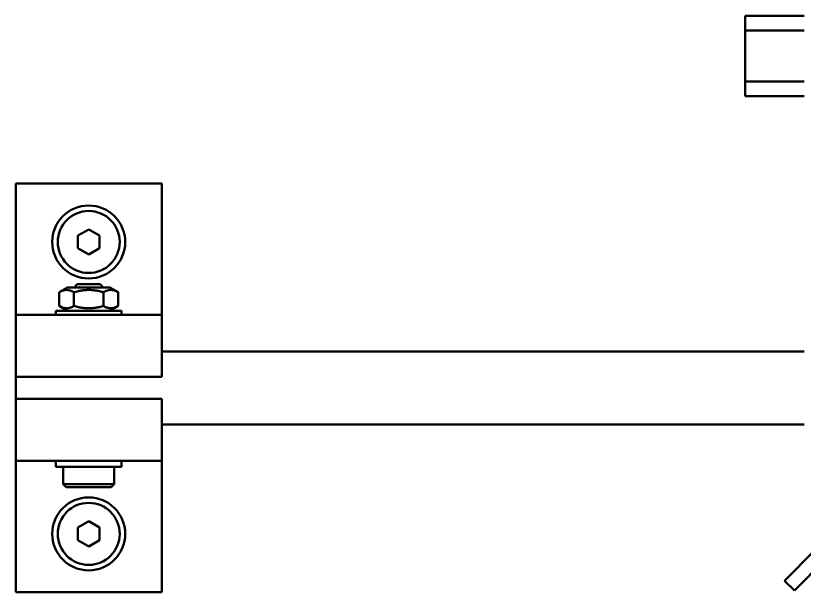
# Model space of a CAD drawing. Header units: millimetres. Extents: x -2685 to 3000, y -4484 to 2121.
# Drawn here: x 408 to 516.1, y 568.6 to 647.6 of the extents above; entities that cross this region are included whole.
import ezdxf

# ---------------------------------------------------------------- set-up
doc = ezdxf.new("R2010")
doc.units = ezdxf.units.MM
doc.header["$LTSCALE"] = 7.142857
doc.layers.add('Visible (ISO)', color=7, linetype='Continuous', lineweight=50)

msp = doc.modelspace()

# ---------------------------------------------------------------- linework, layer by layer
at = {"layer": 'Visible (ISO)'}
for p, q in [((508.027, 647.561), (516.112, 647.561)), ((508.027, 645.561), (508.027, 647.561)), ((516.112, 645.561), (508.027, 645.561)), ((508.027, 638.561), (508.027, 645.561)), ((508.027, 638.561), (516.112, 638.561)), ((508.027, 636.561), (508.027, 638.561)), ((516.112, 636.561), (508.027, 636.561)), ((428.027, 624.561), (408.027, 624.561)), ((408.027, 606.561), (408.027, 624.561)), ((428.027, 624.561), (428.027, 606.561)), ((416.527, 617.427), (418.027, 618.293)), ((418.027, 618.293), (419.527, 617.427)), ((416.527, 615.695), (416.527, 617.427)), ((419.527, 617.427), (419.527, 615.695)), ((418.027, 614.829), (416.527, 615.695)), ((419.527, 615.695), (418.027, 614.829)), ((416.456, 610.761), (416.027, 610.332)), ((416.456, 610.761), (419.597, 610.761)), ((419.597, 610.761), (420.027, 610.332)), ((415.127, 610.332), (413.985, 609.673)), ((413.985, 607.791), (413.985, 609.673)), ((420.927, 610.332), (415.127, 610.332)), ((416.006, 607.791), (416.006, 609.673)), ((420.048, 607.791), (420.048, 609.673)), ((420.927, 610.332), (422.068, 609.673)), ((422.068, 607.791), (422.068, 609.673)), ((415.127, 607.132), (413.985, 607.791)), ((420.927, 607.132), (422.068, 607.791)), ((428.027, 606.561), (408.027, 606.561)), ((408.027, 598.061), (408.027, 606.561)), ((422.527, 607.132), (413.527, 607.132)), ((413.527, 607.132), (413.527, 606.561)), ((422.527, 607.132), (422.527, 606.561)), ((428.027, 606.561), (428.027, 598.061)), ((428.027, 601.561), (516.112, 601.561)), ((408.027, 598.061), (408.027, 595.061)), ((428.027, 598.061), (408.027, 598.061)), ((428.027, 595.061), (408.027, 595.061)), ((408.027, 586.561), (408.027, 595.061)), ((428.027, 595.061), (428.027, 586.561)), ((428.027, 591.561), (516.112, 591.561)), ((428.027, 586.561), (408.027, 586.561)), ((408.027, 568.561), (408.027, 586.561)), ((413.527, 586.561), (413.527, 585.761)), ((422.527, 586.561), (422.527, 585.761)), ((428.027, 586.561), (428.027, 568.561)), ((422.527, 585.761), (413.527, 585.761)), ((414.527, 583.361), (414.527, 585.761)), ((421.527, 583.361), (421.527, 585.761)), ((421.527, 583.361), (414.527, 583.361)), ((414.927, 582.961), (414.527, 583.361)), ((414.927, 582.961), (421.127, 582.961)), ((421.127, 582.961), (421.527, 583.361)), ((416.527, 577.427), (418.027, 578.293)), ((418.027, 578.293), (419.527, 577.427)), ((416.527, 575.695), (416.527, 577.427)), ((419.527, 577.427), (419.527, 575.695)), ((418.027, 574.829), (416.527, 575.695)), ((419.527, 575.695), (418.027, 574.829)), ((513.409, 570.114), (517.599, 574.356)), ((518.951, 573.021), (514.761, 568.779)), ((513.409, 570.114), (514.761, 568.779)), ((428.027, 568.561), (408.027, 568.561))]:
    msp.add_line(p, q, dxfattribs=at)
for centre, radius in [((418.027, 616.561), 5), ((418.027, 616.561), 4.25), ((418.027, 576.561), 5), ((418.027, 576.561), 4.25)]:
    msp.add_circle(centre, radius, dxfattribs=at)
for points in [[(416.006, 609.673), (414.996, 610.256), (413.985, 609.673)], [(420.048, 609.673), (418.027, 610.256), (416.006, 609.673)], [(422.068, 609.673), (421.058, 610.256), (420.048, 609.673)], [(413.985, 607.791), (414.996, 607.208), (416.006, 607.791)], [(416.006, 607.791), (418.027, 607.208), (420.048, 607.791)], [(420.048, 607.791), (421.058, 607.208), (422.068, 607.791)]]:
    msp.add_rational_spline(points, [1, 1.15470053838, 1], degree=2, dxfattribs=at)

doc.saveas('drawing.dxf')
